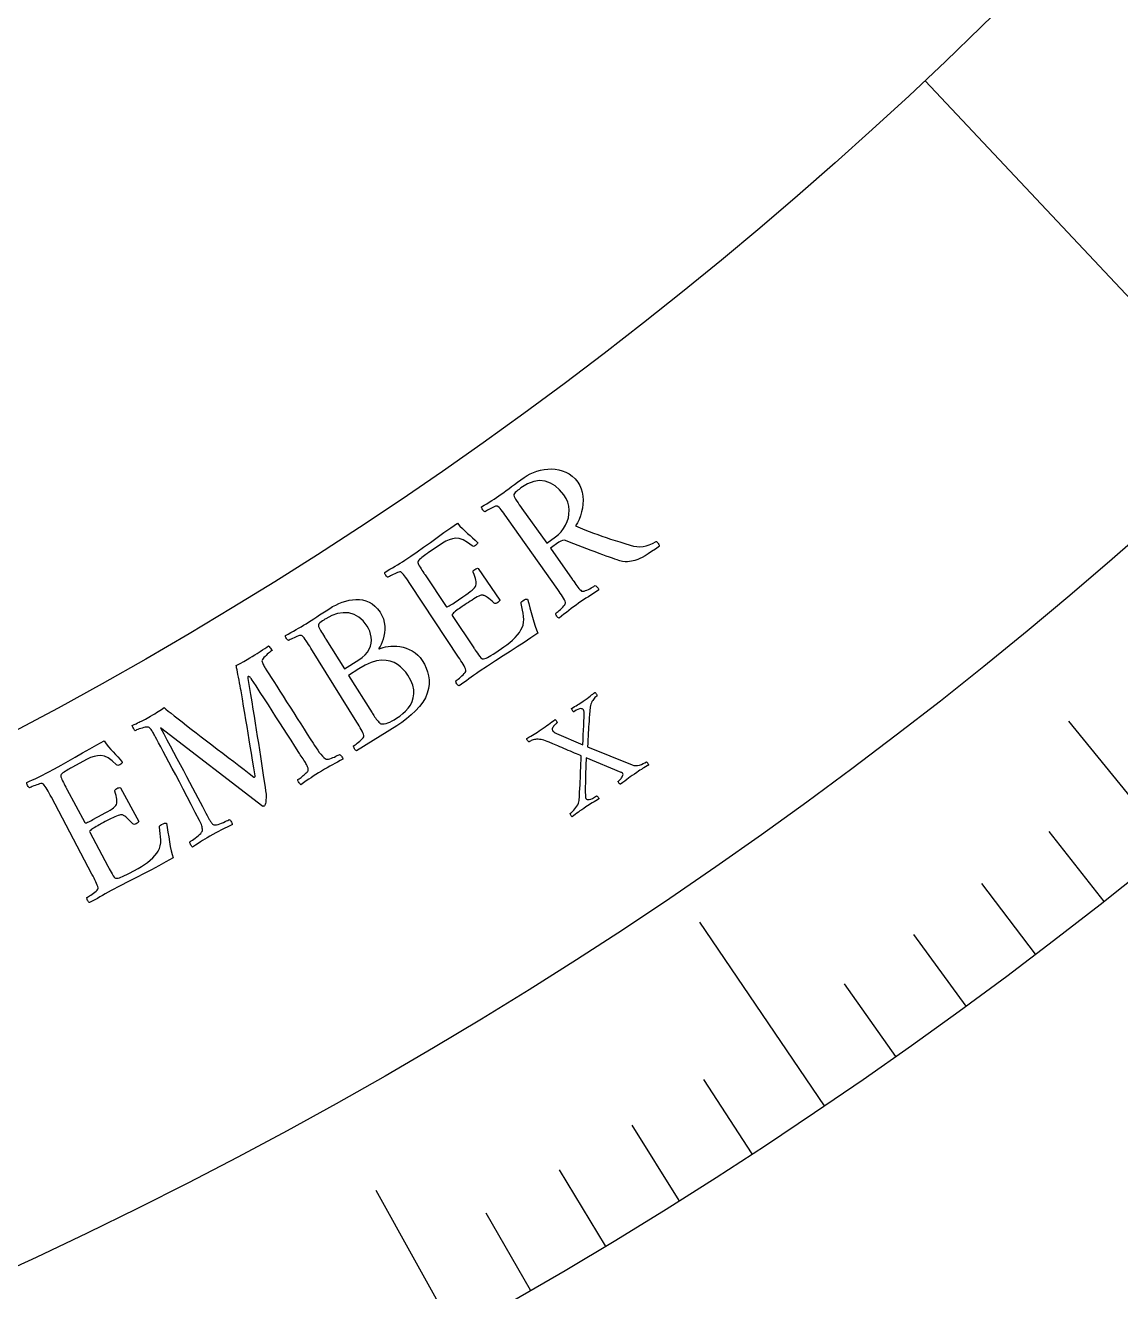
# Model space of a CAD drawing. Header units: millimetres. Extents: x -93 to 93, y -93 to 104.
# Drawn here: x 29.27 to 45.71, y -63.66 to -44.65 of the extents above; entities that cross this region are included whole.
import ezdxf

# ---------------------------------------------------------------- set-up
doc = ezdxf.new("R2010")
doc.units = ezdxf.units.MM
for name, color, linetype in [('CUT_OUTER', 1, 'Continuous'), ('ENGRAVE', 7, 'Continuous'), ('ENGRAVE_FINE', 8, 'Continuous'), ('TEXT', 5, 'Continuous')]:
    doc.layers.add(name, color=color, linetype=linetype)

msp = doc.modelspace()

# ---------------------------------------------------------------- linework, layer by layer
at = {"layer": 'CUT_OUTER'}
msp.add_arc((-0.0002, -0.0002), 92.4998, 179.658282, 0.243527, dxfattribs=at)
at = {"layer": 'ENGRAVE'}
for points in [[(50.3764, -53.5722), (42.7724, -45.4859)], [(46.4736, -56.9909), (44.9304, -55.0984)], [(41.2634, -60.8695), (39.3949, -58.1131)], [(35.7218, -64.2784), (34.5356, -62.1439)]]:
    msp.add_lwpolyline(points, dxfattribs=at)
for radius in [90.65, 90.65, 88.2219, 83.7125, 83.7125, 80.1513, 73.5375, 73.5375, 69.6525, 62.4375, 62.4375]:
    msp.add_circle((0, 0), radius, dxfattribs=at)
at = {"layer": 'ENGRAVE_FINE'}
for points in [[(45.4601, -57.8026), (44.6366, -56.7557)], [(44.4319, -58.5966), (43.6271, -57.5353)], [(43.3896, -59.3726), (42.6036, -58.2972)], [(42.3333, -60.1303), (41.5665, -59.0412)], [(40.1802, -61.5899), (39.4525, -60.4743)], [(39.0842, -62.2912), (38.3762, -61.1629)], [(37.9755, -62.9732), (37.2876, -61.8326)], [(36.8546, -63.6357), (36.187, -62.4831)]]:
    msp.add_lwpolyline(points, dxfattribs=at)
at = {"layer": 'TEXT'}
for points in [[(36.7579, -51.4388), (36.8006, -51.4109), (36.8464, -51.386), (36.8953, -51.3642), (36.9473, -51.3454), (37.0012, -51.3302), (37.0557, -51.3194), (37.1108, -51.3129), (37.1664, -51.3108), (37.2218, -51.3138), (37.2761, -51.3227), (37.3292, -51.3375), (37.3812, -51.3581), (37.4311, -51.3854), (37.4778, -51.4201), (37.5213, -51.4621), (37.5617, -51.5116), (37.5907, -51.5578), (37.6132, -51.6078), (37.6291, -51.6616), (37.6384, -51.7193), (37.6417, -51.7789), (37.6396, -51.8385), (37.6323, -51.898), (37.6195, -51.9575), (37.6021, -52.0151), (37.5805, -52.0688), (37.555, -52.1187), (37.5253, -52.1646), (37.5964, -52.1947), (37.6654, -52.223), (37.7321, -52.2495), (37.7966, -52.2741), (37.8603, -52.2975), (37.9246, -52.3202), (37.9895, -52.3422), (38.0549, -52.3636), (38.1224, -52.3851), (38.1936, -52.4075), (38.2685, -52.4308), (38.347, -52.455), (38.3986, -52.4682), (38.448, -52.4762), (38.4953, -52.4789), (38.5405, -52.4764), (38.5858, -52.4676), (38.6335, -52.4517), (38.6836, -52.4287), (38.736, -52.3985), (38.7446, -52.4016), (38.753, -52.4083), (38.7611, -52.4186), (38.769, -52.4325), (38.7758, -52.4467), (38.7808, -52.4579), (38.7841, -52.4659), (38.7856, -52.4709), (38.7255, -52.5144), (38.6698, -52.5529), (38.6185, -52.5864), (38.5716, -52.6148), (38.5295, -52.6385), (38.4927, -52.6575), (38.461, -52.672), (38.4347, -52.682), (38.4164, -52.6864), (38.3946, -52.6913), (38.3691, -52.6966), (38.3401, -52.7024), (38.3079, -52.7061), (38.2729, -52.7052), (38.2351, -52.6999), (38.1946, -52.69), (38.1763, -52.6841), (38.1513, -52.6759), (38.1197, -52.6651), (38.0815, -52.652), (38.0379, -52.6366), (37.9901, -52.6194), (37.9381, -52.6005), (37.8819, -52.5796), (37.8227, -52.5575), (37.7615, -52.5345), (37.6984, -52.5108), (37.6334, -52.4863), (37.5678, -52.4613), (37.5033, -52.4363), (37.4399, -52.4113), (37.3774, -52.3862), (37.3555, -52.3816), (37.3319, -52.384), (37.3065, -52.3935), (37.2794, -52.4098), (37.1498, -52.5018), (37.4792, -52.9673), (37.4819, -52.9711), (37.4846, -52.975), (37.4873, -52.9788), (37.49, -52.9826), (37.4927, -52.9865), (37.4955, -52.9903), (37.4982, -52.9941), (37.5009, -52.998), (37.5178, -53.0216), (37.534, -53.0441), (37.5496, -53.0653), (37.5646, -53.0853), (37.5791, -53.1035), (37.5931, -53.1194), (37.6066, -53.1329), (37.6198, -53.1441), (37.6287, -53.1472), (37.6412, -53.1472), (37.6574, -53.1441), (37.6773, -53.138), (37.699, -53.1297), (37.7207, -53.1201), (37.7426, -53.1093), (37.7645, -53.0972), (37.7846, -53.0853), (37.8012, -53.0753), (37.8143, -53.0671), (37.8238, -53.0607), (37.8315, -53.0643), (37.8399, -53.0704), (37.8488, -53.0789), (37.8582, -53.09), (37.8666, -53.1019), (37.8721, -53.1128), (37.8748, -53.1229), (37.8747, -53.1321), (37.8347, -53.1569), (37.7956, -53.1812), (37.7574, -53.2051), (37.7202, -53.2285), (37.6833, -53.2521), (37.6462, -53.2765), (37.609, -53.3017), (37.5716, -53.3277), (37.5354, -53.3536), (37.4992, -53.3801), (37.463, -53.4073), (37.4269, -53.4352), (37.3905, -53.4636), (37.354, -53.4923), (37.3172, -53.5215), (37.2802, -53.5509), (37.2715, -53.5479), (37.2629, -53.542), (37.2544, -53.5331), (37.2461, -53.5213), (37.2388, -53.5086), (37.2338, -53.4974), (37.2308, -53.4875), (37.2301, -53.4789), (37.2393, -53.4722), (37.2514, -53.4626), (37.2665, -53.4504), (37.2844, -53.4354), (37.3032, -53.4188), (37.321, -53.4017), (37.3377, -53.3841), (37.3534, -53.3661), (37.3663, -53.3492), (37.3746, -53.335), (37.3782, -53.3236), (37.3773, -53.3149), (37.3703, -53.2952), (37.3607, -53.274), (37.3483, -53.2514), (37.3332, -53.2273), (37.3163, -53.202), (37.2986, -53.1759), (37.2801, -53.149), (37.2607, -53.1212), (36.5079, -52.0534), (36.4883, -52.0256), (36.4692, -51.9988), (36.4504, -51.9728), (36.432, -51.9478), (36.4141, -51.9248), (36.3968, -51.905), (36.3801, -51.8884), (36.364, -51.8749), (36.3556, -51.8701), (36.3436, -51.8692), (36.328, -51.8722), (36.3089, -51.8791), (36.288, -51.8884), (36.2671, -51.8983), (36.2462, -51.909), (36.2254, -51.9203), (36.2062, -51.9312), (36.1903, -51.9404), (36.1778, -51.9481), (36.1686, -51.9541), (36.1609, -51.9504), (36.1527, -51.9442), (36.144, -51.9355), (36.1347, -51.9243), (36.1265, -51.9123), (36.1211, -51.9013), (36.1184, -51.8913), (36.1184, -51.8821), (36.1569, -51.8574), (36.1949, -51.8331), (36.2326, -51.8093), (36.2699, -51.786), (36.3067, -51.7627), (36.3431, -51.7389), (36.3789, -51.7148), (36.4142, -51.6903), (36.4511, -51.6641), (36.4892, -51.6365), (36.5284, -51.6075), (36.5688, -51.5772), (36.6113, -51.5454), (36.657, -51.5117), (36.7059, -51.4762), (36.7579, -51.4388)], [(37.3507, -51.6996), (37.2892, -51.6258), (37.2223, -51.5672), (37.1499, -51.5236), (37.072, -51.4949), (36.9889, -51.4855), (36.9007, -51.4994), (36.8074, -51.5365), (36.7088, -51.597), (36.6961, -51.6062), (36.6808, -51.6178), (36.6627, -51.6319), (36.6418, -51.6484), (36.6226, -51.6653), (36.6097, -51.6807), (36.603, -51.6946), (36.6024, -51.707), (36.6075, -51.7236), (36.6166, -51.7435), (36.6295, -51.7666), (36.6464, -51.793), (36.6653, -51.8209), (36.6845, -51.8489), (36.704, -51.877), (36.7238, -51.9051), (37.0955, -52.4251), (37.2275, -52.3314), (37.2731, -52.2947), (37.3136, -52.2532), (37.349, -52.2069), (37.3792, -52.1558), (37.4032, -52.1014), (37.42, -52.0455), (37.4296, -51.9879), (37.432, -51.9287), (37.4261, -51.8694), (37.4105, -51.8114), (37.3854, -51.7548), (37.3507, -51.6996)], [(34.9677, -52.6796), (35.0576, -52.6191), (35.1513, -52.5545), (35.2486, -52.4858), (35.3495, -52.4129), (35.4519, -52.3387), (35.5535, -52.2662), (35.6544, -52.1953), (35.7545, -52.126), (35.7934, -52.1682), (35.832, -52.2077), (35.8702, -52.2447), (35.908, -52.2791), (35.9457, -52.3126), (35.9835, -52.3469), (36.0215, -52.3821), (36.0596, -52.4182), (36.056, -52.429), (36.0491, -52.4396), (36.0389, -52.4503), (36.0253, -52.4608), (36.0099, -52.4697), (35.9968, -52.4737), (35.9859, -52.4728), (35.9773, -52.4671), (35.9074, -52.4132), (35.843, -52.3759), (35.7839, -52.3553), (35.7303, -52.3514), (35.6796, -52.3594), (35.6292, -52.3747), (35.5792, -52.3974), (35.5295, -52.4273), (35.3158, -52.5715), (35.3067, -52.5778), (35.2944, -52.5864), (35.2791, -52.5972), (35.2606, -52.6104), (35.2412, -52.6248), (35.2226, -52.6392), (35.2051, -52.6536), (35.1885, -52.6681), (35.1746, -52.6819), (35.1652, -52.694), (35.1603, -52.7046), (35.1598, -52.7136), (35.1657, -52.7299), (35.1737, -52.7477), (35.1838, -52.7668), (35.1961, -52.7874), (35.2095, -52.8088), (35.2233, -52.8304), (35.2375, -52.8522), (35.2521, -52.8742), (35.2579, -52.8829), (35.263, -52.8905), (35.2674, -52.8972), (35.2712, -52.9029), (35.5876, -53.3774), (35.5928, -53.3807), (35.6016, -53.3802), (35.614, -53.376), (35.6299, -53.368), (35.6479, -53.3576), (35.6667, -53.3462), (35.6863, -53.3338), (35.7066, -53.3204), (35.8382, -53.232), (35.8806, -53.203), (35.9176, -53.1766), (35.9491, -53.153), (35.9752, -53.132), (35.9963, -53.1128), (36.0129, -53.0942), (36.025, -53.0762), (36.0327, -53.059), (36.0367, -53.0413), (36.0378, -53.0223), (36.0362, -53.0019), (36.0317, -52.9801), (36.0248, -52.9559), (36.0161, -52.9282), (36.0054, -52.8971), (35.9929, -52.8625), (35.9907, -52.8524), (35.9939, -52.8419), (36.0024, -52.8311), (36.0164, -52.8199), (36.0312, -52.811), (36.0448, -52.8053), (36.0573, -52.8027), (36.0687, -52.8032), (36.3939, -53.2792), (36.3905, -53.2881), (36.3837, -53.2975), (36.3734, -53.3074), (36.3596, -53.3178), (36.3448, -53.3262), (36.3314, -53.3304), (36.3193, -53.3303), (36.3085, -53.326), (36.2769, -53.2982), (36.2495, -53.2748), (36.2264, -53.2558), (36.2074, -53.2413), (36.1917, -53.2303), (36.178, -53.2216), (36.1664, -53.2153), (36.1569, -53.2113), (36.1483, -53.209), (36.1396, -53.2074), (36.1308, -53.2067), (36.1218, -53.2068), (36.11, -53.2078), (36.0945, -53.2125), (36.0755, -53.2208), (36.0528, -53.2327), (36.0278, -53.247), (36.0019, -53.2624), (35.9751, -53.2789), (35.9473, -53.2964), (35.9196, -53.3143), (35.8927, -53.3318), (35.8668, -53.3489), (35.8418, -53.3656), (35.8245, -53.3773), (35.8061, -53.39), (35.7867, -53.4036), (35.7663, -53.4181), (35.7462, -53.4327), (35.7278, -53.4466), (35.7111, -53.46), (35.696, -53.4726), (35.6841, -53.4842), (35.6768, -53.4944), (35.6742, -53.5031), (35.6762, -53.5103), (35.9995, -53.9952), (36.0014, -53.9981), (36.0038, -54.0017), (36.0066, -54.0059), (36.0099, -54.0108), (36.023, -54.0303), (36.038, -54.0523), (36.055, -54.0768), (36.0738, -54.1038), (36.0921, -54.1285), (36.1074, -54.1463), (36.1197, -54.1572), (36.129, -54.1611), (36.1484, -54.1601), (36.168, -54.1563), (36.1879, -54.1497), (36.2081, -54.1403), (36.231, -54.1275), (36.2589, -54.1105), (36.2919, -54.0894), (36.33, -54.0642), (36.453, -53.9813), (36.4979, -53.9494), (36.5408, -53.9153), (36.5819, -53.8792), (36.621, -53.841), (36.6562, -53.8024), (36.6855, -53.7649), (36.7089, -53.7285), (36.7264, -53.6933), (36.7409, -53.6538), (36.7494, -53.6125), (36.7518, -53.5694), (36.7482, -53.5245), (36.7409, -53.4781), (36.7322, -53.4305), (36.7222, -53.3817), (36.7108, -53.3316), (36.7104, -53.3219), (36.7145, -53.312), (36.7231, -53.3017), (36.7363, -53.2912), (36.7583, -53.2775), (36.7777, -53.2684), (36.7946, -53.2638), (36.809, -53.2639), (36.8267, -53.329), (36.8446, -53.3964), (36.8628, -53.4659), (36.8813, -53.5376), (36.9003, -53.607), (36.9201, -53.6697), (36.9407, -53.7256), (36.9621, -53.7748), (36.8591, -53.845), (36.7558, -53.9141), (36.6523, -53.9822), (36.5485, -54.0492), (36.4415, -54.1181), (36.3282, -54.1919), (36.2086, -54.2704), (36.0827, -54.3537), (36.0393, -54.3829), (35.9984, -54.411), (35.9601, -54.4381), (35.9245, -54.4641), (35.8897, -54.4895), (35.8538, -54.5148), (35.817, -54.5401), (35.7792, -54.5653), (35.7705, -54.562), (35.7621, -54.5558), (35.7539, -54.5467), (35.7459, -54.5347), (35.739, -54.5218), (35.7342, -54.5104), (35.7316, -54.5005), (35.7311, -54.4919), (35.7405, -54.4854), (35.7528, -54.4762), (35.7682, -54.4644), (35.7865, -54.4499), (35.8058, -54.4338), (35.8241, -54.4172), (35.8413, -54.4001), (35.8575, -54.3825), (35.8708, -54.366), (35.8795, -54.3521), (35.8835, -54.3408), (35.8828, -54.332), (35.8764, -54.3121), (35.8673, -54.2907), (35.8555, -54.2677), (35.8411, -54.2432), (35.8249, -54.2175), (35.808, -54.1909), (35.7902, -54.1635), (35.7716, -54.1351), (35.0513, -53.0451), (35.0325, -53.0168), (35.0141, -52.9895), (34.996, -52.963), (34.9784, -52.9375), (34.9611, -52.914), (34.9444, -52.8938), (34.9282, -52.8767), (34.9124, -52.8628), (34.9041, -52.8577), (34.8922, -52.8565), (34.8765, -52.859), (34.8572, -52.8654), (34.836, -52.8742), (34.8146, -52.8837), (34.793, -52.894), (34.7713, -52.9051), (34.7512, -52.9158), (34.7347, -52.9249), (34.7217, -52.9324), (34.7123, -52.9382), (34.7048, -52.9343), (34.6967, -52.9278), (34.6882, -52.9189), (34.6793, -52.9074), (34.6714, -52.8953), (34.6663, -52.8841), (34.6639, -52.874), (34.6642, -52.8649), (34.7033, -52.8412), (34.7423, -52.8178), (34.781, -52.7948), (34.8195, -52.7721), (34.8575, -52.7494), (34.8949, -52.7265), (34.9316, -52.7032), (34.9677, -52.6796)], [(33.8385, -53.4046), (33.8823, -53.3785), (33.9283, -53.3545), (33.9765, -53.3325), (34.0269, -53.3126), (34.0784, -53.2957), (34.1299, -53.283), (34.1813, -53.2745), (34.2327, -53.2701), (34.2836, -53.2708), (34.3334, -53.2775), (34.382, -53.2903), (34.4296, -53.3091), (34.4753, -53.3351), (34.5181, -53.3694), (34.5581, -53.4121), (34.5953, -53.4632), (34.6232, -53.5125), (34.6439, -53.5632), (34.6574, -53.6153), (34.6638, -53.6688), (34.6644, -53.7218), (34.6606, -53.7725), (34.6525, -53.8208), (34.6401, -53.8667), (34.6253, -53.9088), (34.6101, -53.9456), (34.5944, -53.977), (34.5783, -54.0032), (34.577, -54.0077), (34.5777, -54.011), (34.5804, -54.013), (34.585, -54.0137), (34.6115, -54.001), (34.642, -53.9903), (34.6766, -53.9815), (34.7152, -53.9748), (34.7569, -53.9708), (34.8004, -53.9699), (34.8457, -53.9722), (34.893, -53.9777), (34.9406, -53.9871), (34.9874, -54.001), (35.0332, -54.0195), (35.078, -54.0426), (35.1207, -54.0707), (35.16, -54.1042), (35.1958, -54.1433), (35.2283, -54.1878), (35.2611, -54.2435), (35.2879, -54.3004), (35.3086, -54.3584), (35.3233, -54.4175), (35.3307, -54.4786), (35.3296, -54.5422), (35.3201, -54.6086), (35.3022, -54.6775), (35.2749, -54.7451), (35.2365, -54.8116), (35.187, -54.877), (35.1264, -54.9413), (35.0593, -55.0031), (34.9901, -55.0611), (34.919, -55.1154), (34.846, -55.1659), (34.2425, -55.5425), (34.2339, -55.539), (34.2257, -55.5326), (34.2177, -55.5233), (34.21, -55.511), (34.2035, -55.498), (34.1991, -55.4864), (34.1967, -55.4764), (34.1964, -55.4678), (34.206, -55.4616), (34.2186, -55.4528), (34.2343, -55.4413), (34.2531, -55.4274), (34.2728, -55.4118), (34.2915, -55.3957), (34.3092, -55.3791), (34.3259, -55.362), (34.3396, -55.3459), (34.3487, -55.3322), (34.353, -55.321), (34.3526, -55.3123), (34.3467, -55.2922), (34.3382, -55.2705), (34.3271, -55.2472), (34.3134, -55.2223), (34.2979, -55.1961), (34.2817, -55.1691), (34.2647, -55.1412), (34.2469, -55.1124), (33.5573, -54.0027), (33.5393, -53.9739), (33.5217, -53.946), (33.5043, -53.919), (33.4874, -53.893), (33.4708, -53.8691), (33.4547, -53.8484), (33.4389, -53.8308), (33.4236, -53.8165), (33.4154, -53.8112), (33.4035, -53.8096), (33.3878, -53.8118), (33.3683, -53.8176), (33.3468, -53.8257), (33.3252, -53.8347), (33.3033, -53.8444), (33.2813, -53.8549), (33.261, -53.865), (33.2442, -53.8736), (33.231, -53.8807), (33.2214, -53.8863), (33.214, -53.8822), (33.2062, -53.8755), (33.1979, -53.8663), (33.1893, -53.8546), (33.1817, -53.8422), (33.1769, -53.8309), (33.1748, -53.8208), (33.1754, -53.8117), (33.2152, -53.789), (33.2548, -53.7668), (33.2941, -53.7448), (33.3332, -53.7232), (33.3719, -53.7017), (33.4099, -53.6797), (33.4472, -53.6575), (33.4839, -53.635), (33.5222, -53.6109), (33.5615, -53.5856), (33.6018, -53.5591), (33.6433, -53.5315), (33.6869, -53.5024), (33.734, -53.4715), (33.7846, -53.4389), (33.8385, -53.4046)], [(34.0608, -54.3126), (34.2737, -54.1785), (34.3269, -54.1408), (34.3708, -54.1011), (34.4056, -54.0592), (34.4313, -54.0153), (34.4489, -53.9703), (34.4597, -53.9251), (34.4638, -53.8799), (34.4611, -53.8345), (34.4528, -53.7902), (34.4401, -53.748), (34.423, -53.7079), (34.4016, -53.6699), (34.343, -53.5933), (34.2772, -53.5351), (34.2043, -53.4952), (34.1242, -53.4735), (34.04, -53.4695), (33.9547, -53.4825), (33.8683, -53.5126), (33.7806, -53.5598), (33.7675, -53.5683), (33.7515, -53.579), (33.7327, -53.5921), (33.7109, -53.6074), (33.6908, -53.6232), (33.6771, -53.6379), (33.6696, -53.6514), (33.6684, -53.6637), (33.6725, -53.678), (33.6792, -53.6948), (33.6887, -53.714), (33.7009, -53.7358), (33.7147, -53.759), (33.729, -53.7828), (33.744, -53.8072), (33.7595, -53.8321), (33.7627, -53.8373), (33.7657, -53.8421), (33.7685, -53.8466), (33.7711, -53.8507), (33.7736, -53.8547), (33.7761, -53.8587), (33.7786, -53.8627), (33.7811, -53.8666)], [(31.1511, -55.0226), (31.1833, -55.0041), (31.2132, -54.9861), (31.2408, -54.9688), (31.266, -54.952), (31.2897, -54.9359), (31.3125, -54.9206), (31.3344, -54.906), (31.3553, -54.8921), (31.3818, -54.916), (31.416, -54.945), (31.4577, -54.9791), (31.507, -55.0183), (31.5626, -55.062), (31.623, -55.1093), (31.6883, -55.1605), (31.7585, -55.2153), (31.8325, -55.2727), (31.9089, -55.3316), (31.9879, -55.392), (32.0694, -55.4538), (32.152, -55.5163), (32.2342, -55.5787), (32.3161, -55.6411), (32.3977, -55.7034), (32.4776, -55.7646), (32.5546, -55.8237), (32.6286, -55.8806), (32.6997, -55.9354), (32.7027, -55.9367), (32.7061, -55.937), (32.7098, -55.9363), (32.7137, -55.9344), (32.717, -55.9316), (32.7189, -55.9278), (32.7193, -55.923), (32.7182, -55.9173), (32.6993, -55.7973), (32.6811, -55.6835), (32.6636, -55.5758), (32.6468, -55.4742), (32.6305, -55.3756), (32.6143, -55.277), (32.5981, -55.1783), (32.5819, -55.0796), (32.5653, -54.9783), (32.5475, -54.8719), (32.5287, -54.7605), (32.5086, -54.644), (32.5019, -54.6052), (32.4946, -54.5648), (32.4869, -54.5229), (32.4787, -54.4795), (32.4704, -54.4368), (32.4626, -54.397), (32.4551, -54.3602), (32.4481, -54.3263), (32.4421, -54.298), (32.4378, -54.2777), (32.4352, -54.2656), (32.4343, -54.2615), (32.4954, -54.2298), (32.5503, -54.2003), (32.599, -54.1731), (32.6414, -54.1482), (32.6765, -54.1268), (32.7135, -54.1038), (32.7524, -54.0791), (32.7932, -54.0528), (32.8325, -54.027), (32.8671, -54.0041), (32.897, -53.9841), (32.9221, -53.967), (32.9261, -53.9707), (32.9324, -53.9781), (32.941, -53.9892), (32.9518, -54.0039), (32.9622, -54.0184), (32.9697, -54.0288), (32.9741, -54.035), (32.9756, -54.0371), (32.9653, -54.0439), (32.9525, -54.053), (32.9374, -54.0645), (32.9199, -54.0784), (32.9017, -54.0936), (32.8844, -54.1092), (32.8679, -54.1251), (32.8524, -54.1414), (32.8391, -54.157), (32.8297, -54.1707), (32.8241, -54.1826), (32.8224, -54.1926), (32.8248, -54.2048), (32.8288, -54.218), (32.8342, -54.2321), (32.8411, -54.2472), (32.8486, -54.2623), (32.8561, -54.2765), (32.8635, -54.2899), (32.8709, -54.3024), (32.8951, -54.3395), (32.9246, -54.3852), (32.9594, -54.4397), (32.9995, -54.5029), (33.0435, -54.5725), (33.0903, -54.6462), (33.1397, -54.7239), (33.1919, -54.8058), (33.2453, -54.8894), (33.2983, -54.9725), (33.3511, -55.0551), (33.4036, -55.1372), (33.4544, -55.2168), (33.5023, -55.2918), (33.5471, -55.3621), (33.5889, -55.4279), (33.6128, -55.464), (33.6365, -55.4989), (33.6599, -55.5326), (33.683, -55.565), (33.7061, -55.595), (33.7291, -55.6213), (33.7523, -55.6439), (33.7755, -55.6628), (33.7869, -55.6679), (33.8017, -55.6694), (33.8197, -55.6673), (33.8411, -55.6615), (33.8641, -55.6535), (33.8868, -55.6447), (33.9093, -55.6351), (33.9315, -55.6248), (33.9516, -55.615), (33.9674, -55.607), (33.9791, -55.6009), (33.9865, -55.5967), (33.9971, -55.6036), (34.0067, -55.6123), (34.0153, -55.6228), (34.0229, -55.635), (34.0292, -55.6469), (34.0337, -55.6564), (34.0365, -55.6635), (34.0377, -55.6682), (33.9972, -55.6894), (33.9574, -55.7104), (33.9181, -55.7312), (33.8794, -55.7518), (33.8405, -55.7731), (33.8003, -55.7958), (33.7588, -55.8198), (33.7161, -55.8453), (33.6718, -55.8724), (33.6308, -55.8981), (33.5931, -55.9225), (33.5588, -55.9455), (33.5246, -55.9688), (33.4875, -55.9941), (33.4474, -56.0214), (33.4043, -56.0506), (33.4005, -56.0474), (33.3952, -56.0415), (33.3882, -56.0328), (33.3796, -56.0215), (33.3713, -56.0092), (33.3652, -55.9973), (33.3612, -55.986), (33.3594, -55.9752), (33.3686, -55.9694), (33.3798, -55.9617), (33.3931, -55.952), (33.4085, -55.9405), (33.4248, -55.9278), (33.4409, -55.9147), (33.4568, -55.9013), (33.4725, -55.8876), (33.4869, -55.8743), (33.4987, -55.8623), (33.5081, -55.8515), (33.5151, -55.842), (33.5178, -55.8323), (33.5173, -55.8196), (33.5136, -55.8038), (33.5066, -55.7849), (33.4981, -55.7654), (33.4897, -55.7476), (33.4814, -55.7315), (33.4733, -55.7172), (33.4636, -55.7015), (33.4522, -55.6837), (33.4392, -55.664), (33.4246, -55.6423), (33.41, -55.6206), (33.397, -55.6009), (33.3856, -55.5831), (33.3759, -55.5674), (33.3165, -55.4746), (33.2582, -55.3836), (33.2011, -55.2945), (33.145, -55.2072), (33.0892, -55.1203), (33.0328, -55.0324), (32.9759, -54.9435), (32.9183, -54.8536), (32.8592, -54.7616), (32.7977, -54.6661), (32.7337, -54.5674), (32.6673, -54.4653), (32.664, -54.4606), (32.6591, -54.4547), (32.6525, -54.4474), (32.6443, -54.4389), (32.6355, -54.4314), (32.6274, -54.4271), (32.6199, -54.4262), (32.6129, -54.4285), (32.6108, -54.4313), (32.6098, -54.4367), (32.6099, -54.4447), (32.611, -54.4552), (32.6314, -54.5774), (32.6508, -54.6951), (32.6694, -54.8083), (32.6872, -54.9169), (32.7043, -55.0224), (32.7209, -55.1261), (32.7369, -55.228), (32.7525, -55.3281), (32.7679, -55.4278), (32.7834, -55.5283), (32.799, -55.6295), (32.8147, -55.7316), (32.8308, -55.8361), (32.8475, -55.9445), (32.8647, -56.0569), (32.8826, -56.1732), (32.8829, -56.182), (32.8832, -56.1946), (32.8833, -56.2108), (32.8834, -56.2308), (32.8831, -56.2524), (32.8823, -56.2736), (32.8811, -56.2944), (32.8794, -56.3148), (32.8768, -56.3332), (32.8728, -56.3481), (32.8674, -56.3595), (32.8607, -56.3674), (32.8579, -56.3701), (32.8536, -56.3724), (32.8476, -56.3743), (32.84, -56.3758), (32.8379, -56.3754), (32.8361, -56.3754), (32.8344, -56.3757), (32.8329, -56.3763), (31.2997, -55.1977), (31.3481, -55.2865), (31.3968, -55.3768), (31.446, -55.4686), (31.4956, -55.5621), (31.5452, -55.6555), (31.5941, -55.7475), (31.6424, -55.8381), (31.6901, -55.9272), (31.7363, -56.0135), (31.78, -56.0955), (31.8214, -56.1732), (31.8603, -56.2467), (31.8962, -56.3146), (31.9284, -56.3756), (31.9569, -56.4297), (31.9816, -56.4768), (32.002, -56.5156), (32.0172, -56.5444), (32.0273, -56.5634), (32.0322, -56.5724), (32.0379, -56.5821), (32.0442, -56.5922), (32.0512, -56.6025), (32.0588, -56.6131), (32.0667, -56.6234), (32.0744, -56.6327), (32.082, -56.6409), (32.0895, -56.648), (32.1012, -56.6533), (32.1173, -56.6547), (32.1378, -56.6523), (32.1627, -56.6461), (32.1897, -56.6374), (32.2163, -56.6278), (32.2427, -56.6172), (32.2687, -56.6056), (32.292, -56.5947), (32.3102, -56.586), (32.3233, -56.5795), (32.3313, -56.5753), (32.3397, -56.5793), (32.3478, -56.5866), (32.3555, -56.5973), (32.3629, -56.6114), (32.3692, -56.6256), (32.3737, -56.6367), (32.3765, -56.6448), (32.3776, -56.6499), (32.3376, -56.6692), (32.3005, -56.6871), (32.2663, -56.7036), (32.2348, -56.7186), (32.2031, -56.7343), (32.1678, -56.7526), (32.129, -56.7736), (32.0867, -56.7971), (32.042, -56.8227), (32.0013, -56.8467), (31.9646, -56.869), (31.932, -56.8896), (31.8996, -56.9106), (31.8635, -56.9339), (31.8237, -56.9594), (31.7801, -56.9872), (31.7765, -56.9839), (31.7713, -56.9778), (31.7645, -56.969), (31.7563, -56.9574), (31.7484, -56.9448), (31.7426, -56.9328), (31.7389, -56.9214), (31.7374, -56.9106), (31.7475, -56.9045), (31.7611, -56.8956), (31.7783, -56.8837), (31.7991, -56.8689), (31.8214, -56.8524), (31.8432, -56.8353), (31.8643, -56.8176), (31.885, -56.7993), (31.9029, -56.7816), (31.9159, -56.7657), (31.9241, -56.7517), (31.9274, -56.7395), (31.9283, -56.7207), (31.9272, -56.7023), (31.9242, -56.6844), (31.9191, -56.6669), (31.9124, -56.649), (31.9044, -56.6297), (31.8953, -56.6091), (31.885, -56.5872), (31.822, -56.466), (31.7602, -56.3473), (31.6995, -56.2312), (31.64, -56.1175), (31.5825, -56.0079), (31.5278, -55.9042), (31.476, -55.8063), (31.4269, -55.7143), (31.3815, -55.6293), (31.3406, -55.5526), (31.3041, -55.4841), (31.272, -55.424), (31.2453, -55.3738), (31.2246, -55.3352), (31.21, -55.3082), (31.2016, -55.2928), (31.1931, -55.278), (31.1847, -55.2637), (31.1763, -55.2498), (31.1679, -55.2363), (31.1593, -55.2236), (31.1503, -55.2121), (31.1408, -55.2017), (31.1308, -55.1925), (31.1216, -55.1872), (31.1085, -55.1848), (31.0915, -55.1853), (31.0706, -55.1887), (31.0477, -55.1939), (31.025, -55.1999), (31.0022, -55.2069), (30.9796, -55.2146), (30.9587, -55.2224), (30.9416, -55.2292), (30.9281, -55.2351), (30.9182, -55.2401), (30.9157, -55.2384), (30.911, -55.2319), (30.9041, -55.2207), (30.8949, -55.2046), (30.8859, -55.1882), (30.8797, -55.1759), (30.8761, -55.1677), (30.8754, -55.1635), (30.9053, -55.1485), (30.9323, -55.1352), (30.9563, -55.1235), (30.9773, -55.1135), (30.9967, -55.1043), (31.016, -55.0949), (31.0352, -55.0853), (31.0543, -55.0755), (31.0747, -55.0648), (31.0976, -55.0525), (31.1231, -55.0384), (31.1511, -55.0226)], [(34.1224, -54.4108), (34.4753, -54.9735), (34.482, -54.984), (34.4904, -54.9968), (34.5005, -55.0121), (34.5124, -55.0297), (34.5252, -55.0481), (34.5382, -55.0657), (34.5514, -55.0825), (34.5648, -55.0985), (34.5776, -55.1125), (34.5887, -55.1233), (34.5984, -55.1309), (34.6065, -55.1353), (34.6317, -55.1396), (34.6578, -55.1391), (34.6849, -55.1338), (34.713, -55.1238), (34.7425, -55.1101), (34.7738, -55.0938), (34.807, -55.0749), (34.8421, -55.0534), (34.8901, -55.0205), (34.9352, -54.9842), (34.9774, -54.9446), (35.0168, -54.9016), (35.0506, -54.8548), (35.0763, -54.8036), (35.0938, -54.7481), (35.103, -54.6884), (35.1012, -54.6244), (35.0857, -54.5566), (35.0563, -54.4848), (35.0131, -54.4091), (34.9797, -54.3622), (34.9423, -54.3192), (34.9007, -54.2799), (34.8551, -54.2443), (34.8046, -54.2153), (34.7481, -54.1953), (34.6857, -54.1845), (34.6174, -54.1827), (34.5428, -54.1929), (34.4613, -54.2181), (34.373, -54.2581), (34.2778, -54.313)], [(37.013, -55.2235), (37.0431, -55.2031), (37.0716, -55.1832), (37.0986, -55.1639), (37.1241, -55.1451), (37.1488, -55.1267), (37.1733, -55.1085), (37.1977, -55.0905), (37.2219, -55.0728), (37.2263, -55.0761), (37.2315, -55.0815), (37.2374, -55.0888), (37.244, -55.0982), (37.2497, -55.1076), (37.2528, -55.1149), (37.2533, -55.1203), (37.2512, -55.1236), (37.2447, -55.1284), (37.237, -55.1348), (37.2282, -55.1427), (37.2183, -55.1521), (37.2083, -55.1627), (37.1993, -55.1738), (37.1913, -55.1854), (37.1844, -55.1977), (37.1796, -55.2101), (37.1784, -55.2221), (37.1808, -55.2339), (37.1866, -55.2453), (37.1948, -55.2547), (37.2066, -55.2639), (37.222, -55.2729), (37.241, -55.2817), (37.6383, -55.4517), (37.6416, -55.3762), (37.6449, -55.3027), (37.6483, -55.2313), (37.6518, -55.1621), (37.6546, -55.098), (37.6562, -55.0421), (37.6563, -54.9944), (37.6552, -54.9548), (37.6545, -54.9489), (37.6533, -54.9434), (37.6516, -54.9383), (37.6493, -54.9335), (37.6471, -54.9294), (37.6453, -54.9262), (37.6439, -54.9239), (37.6431, -54.9226), (37.6375, -54.9172), (37.6291, -54.9132), (37.6179, -54.9104), (37.6038, -54.909), (37.5859, -54.9113), (37.5631, -54.9198), (37.5355, -54.9344), (37.503, -54.9551), (37.4994, -54.9547), (37.4947, -54.9516), (37.489, -54.9459), (37.4823, -54.9376), (37.4759, -54.9285), (37.4709, -54.9204), (37.4675, -54.9134), (37.4655, -54.9074), (37.4906, -54.8927), (37.5142, -54.8789), (37.5364, -54.8658), (37.5571, -54.8536), (37.5775, -54.8413), (37.5986, -54.8281), (37.6204, -54.8138), (37.643, -54.7986), (37.6738, -54.777), (37.7018, -54.7568), (37.7269, -54.738), (37.7492, -54.7204), (37.7691, -54.7042), (37.7873, -54.6896), (37.8038, -54.6765), (37.8184, -54.6649), (37.8228, -54.6679), (37.8277, -54.6724), (37.8332, -54.6785), (37.8393, -54.686), (37.8447, -54.6942), (37.8482, -54.7021), (37.8498, -54.7097), (37.8495, -54.7171), (37.8451, -54.7205), (37.8386, -54.7262), (37.8301, -54.7341), (37.8194, -54.7442), (37.8079, -54.7563), (37.7966, -54.7701), (37.7856, -54.7857), (37.7748, -54.8029), (37.7651, -54.8217), (37.7575, -54.8418), (37.7518, -54.8632), (37.7481, -54.886), (37.7434, -54.9443), (37.7388, -54.9988), (37.7345, -55.0492), (37.7304, -55.0957), (37.7266, -55.1402), (37.7233, -55.1847), (37.7204, -55.2292), (37.7179, -55.2737), (37.7157, -55.3203), (37.7134, -55.371), (37.711, -55.4259), (37.7085, -55.4848), (38.3789, -55.7551), (38.4042, -55.7624), (38.4309, -55.765), (38.4591, -55.7626), (38.4887, -55.7555), (38.5179, -55.7454), (38.5447, -55.734), (38.569, -55.7215), (38.5909, -55.7077), (38.596, -55.7104), (38.6014, -55.715), (38.6071, -55.7217), (38.6131, -55.7305), (38.6185, -55.7393), (38.6224, -55.7462), (38.6249, -55.7513), (38.626, -55.7546), (38.6006, -55.7697), (38.5771, -55.7836), (38.5553, -55.7965), (38.5354, -55.8083), (38.5155, -55.8204), (38.4939, -55.8341), (38.4705, -55.8495), (38.4454, -55.8665), (38.4112, -55.8903), (38.3794, -55.9128), (38.3502, -55.9341), (38.3234, -55.9541), (38.2967, -55.9744), (38.2679, -55.9962), (38.2368, -56.0198), (38.2035, -56.0449), (38.1975, -56.0427), (38.1912, -56.0381), (38.1846, -56.0312), (38.1777, -56.022), (38.172, -56.0127), (38.1689, -56.0053), (38.1684, -56), (38.1705, -55.9966), (38.1763, -55.9922), (38.1833, -55.986), (38.1915, -55.978), (38.2008, -55.9684), (38.2103, -55.9575), (38.219, -55.9461), (38.2268, -55.9342), (38.2338, -55.9218), (38.2389, -55.9097), (38.241, -55.8988), (38.2401, -55.8892), (38.2363, -55.8808), (38.2349, -55.8791), (38.2329, -55.8772), (38.2303, -55.8752), (38.2272, -55.8731), (38.2239, -55.8712), (38.2207, -55.8697), (38.2177, -55.8685), (38.2147, -55.8678), (37.687, -55.6458), (37.6852, -55.6847), (37.6834, -55.7255), (37.6819, -55.7682), (37.6805, -55.8129), (37.6793, -55.8582), (37.6781, -55.903), (37.677, -55.9473), (37.6759, -55.991), (37.6751, -56.0331), (37.6746, -56.0724), (37.6745, -56.109), (37.6746, -56.1429), (37.675, -56.1728), (37.6754, -56.1977), (37.6759, -56.2175), (37.6765, -56.2322), (37.6768, -56.2348), (37.6772, -56.238), (37.6777, -56.2417), (37.6782, -56.2461), (37.6791, -56.2507), (37.6806, -56.2552), (37.6826, -56.2597), (37.6852, -56.264), (37.6922, -56.2704), (37.7026, -56.274), (37.7166, -56.2748), (37.734, -56.2728), (37.7553, -56.2668), (37.7807, -56.2557), (37.8102, -56.2394), (37.8438, -56.2179), (37.849, -56.2206), (37.8546, -56.2251), (37.8608, -56.2315), (37.8674, -56.2398), (37.8733, -56.2482), (37.8774, -56.2551), (37.8796, -56.2604), (37.8799, -56.2641), (37.8552, -56.2783), (37.8303, -56.2928), (37.8052, -56.3075), (37.78, -56.3225), (37.7549, -56.3376), (37.7302, -56.353), (37.706, -56.3685), (37.6822, -56.3841), (37.6503, -56.4057), (37.6211, -56.4259), (37.5944, -56.4448), (37.5704, -56.4625), (37.5474, -56.4797), (37.5241, -56.4973), (37.5005, -56.5153), (37.4764, -56.5337), (37.4718, -56.5296), (37.4671, -56.5239), (37.4624, -56.5164), (37.4576, -56.5073), (37.4535, -56.4982), (37.4504, -56.4911), (37.4484, -56.4859), (37.4476, -56.4826), (37.4526, -56.4787), (37.4608, -56.4717), (37.472, -56.4615), (37.4864, -56.4481), (37.5022, -56.4323), (37.5178, -56.4147), (37.5331, -56.3954), (37.5482, -56.3744), (37.5616, -56.3524), (37.5715, -56.3303), (37.5781, -56.3081), (37.5812, -56.2858), (37.5854, -56.224), (37.5892, -56.1649), (37.5926, -56.1086), (37.5956, -56.0551), (37.5982, -56.0029), (37.6007, -55.9507), (37.6029, -55.8985), (37.6049, -55.8462), (37.6069, -55.7928), (37.6091, -55.7373), (37.6115, -55.6795), (37.614, -55.6196), (37.5927, -55.61), (37.5687, -55.5995), (37.5421, -55.588), (37.5129, -55.5757), (37.4821, -55.5627), (37.4507, -55.5494), (37.4187, -55.5356), (37.3862, -55.5214), (37.3538, -55.5072), (37.3226, -55.4937), (37.2923, -55.4807), (37.263, -55.4682), (37.2356, -55.4566), (37.2108, -55.4461), (37.1886, -55.4366), (37.1689, -55.4283), (37.1529, -55.4214), (37.1415, -55.4165), (37.1346, -55.4136), (37.1323, -55.4126), (37.1044, -55.4003), (37.0785, -55.3902), (37.0544, -55.3822), (37.0323, -55.3764), (37.0108, -55.3725), (36.9886, -55.3699), (36.9656, -55.3688), (36.9418, -55.3691), (36.926, -55.3703), (36.9101, -55.373), (36.8941, -55.3772), (36.8779, -55.3828), (36.8628, -55.389), (36.8498, -55.3949), (36.8389, -55.4005), (36.8301, -55.4058), (36.8262, -55.4065), (36.8215, -55.404), (36.8159, -55.3984), (36.8094, -55.3895), (36.8035, -55.3797), (36.7995, -55.371), (36.7976, -55.3635), (36.7977, -55.3571), (36.8281, -55.3383), (36.8563, -55.321), (36.8822, -55.3053), (36.906, -55.2913), (36.9297, -55.2771), (36.9555, -55.2611), (36.9833, -55.2432), (37.013, -55.2235)], [(29.6143, -55.8648), (29.7097, -55.8134), (29.8093, -55.7584), (29.9129, -55.6995), (30.0205, -55.6369), (30.1297, -55.5732), (30.238, -55.511), (30.3453, -55.4504), (30.4518, -55.3913), (30.4864, -55.4371), (30.5208, -55.4803), (30.5552, -55.5208), (30.5894, -55.5587), (30.6236, -55.5958), (30.6579, -55.6337), (30.6922, -55.6724), (30.7266, -55.7121), (30.722, -55.7224), (30.7141, -55.7324), (30.7028, -55.742), (30.6883, -55.7511), (30.6721, -55.7584), (30.6586, -55.7611), (30.6479, -55.7592), (30.6399, -55.7527), (30.5757, -55.6921), (30.5152, -55.6487), (30.4585, -55.6224), (30.4055, -55.6132), (30.3543, -55.6162), (30.3026, -55.6265), (30.2506, -55.6441), (30.1982, -55.669), (29.9714, -55.7915), (29.9616, -55.7968), (29.9486, -55.8041), (29.9322, -55.8135), (29.9126, -55.8248), (29.8918, -55.8371), (29.872, -55.8496), (29.8531, -55.8623), (29.8351, -55.8751), (29.82, -55.8874), (29.8094, -55.8986), (29.8034, -55.9086), (29.8021, -55.9176), (29.8064, -55.9344), (29.8126, -55.9528), (29.8208, -55.9728), (29.8309, -55.9945), (29.8422, -56.0171), (29.8538, -56.04), (29.8658, -56.0631), (29.8782, -56.0865), (29.8831, -56.0956), (29.8874, -56.1038), (29.8912, -56.1108), (29.8944, -56.1169), (30.1625, -56.6202), (30.1674, -56.624), (30.1762, -56.6244), (30.1889, -56.6214), (30.2055, -56.615), (30.2245, -56.6064), (30.2443, -56.5969), (30.265, -56.5865), (30.2865, -56.5752), (30.4262, -56.5002), (30.4713, -56.4755), (30.5107, -56.4529), (30.5444, -56.4324), (30.5724, -56.4141), (30.5953, -56.3971), (30.6136, -56.3802), (30.6275, -56.3635), (30.6368, -56.3471), (30.6425, -56.33), (30.6455, -56.3111), (30.6459, -56.2907), (30.6435, -56.2685), (30.6391, -56.2437), (30.6331, -56.2153), (30.6256, -56.1833), (30.6165, -56.1477), (30.6153, -56.1374), (30.6195, -56.1273), (30.6291, -56.1174), (30.6441, -56.1076), (30.6597, -56.1002), (30.6738, -56.0958), (30.6865, -56.0945), (30.6978, -56.0961), (30.9746, -56.6018), (30.9703, -56.6104), (30.9626, -56.6191), (30.9514, -56.6279), (30.9367, -56.6368), (30.9211, -56.6438), (30.9073, -56.6466), (30.8953, -56.6454), (30.885, -56.64), (30.8563, -56.6092), (30.8313, -56.5832), (30.8102, -56.5621), (30.7927, -56.5458), (30.7781, -56.5332), (30.7654, -56.5232), (30.7544, -56.5158), (30.7454, -56.5109), (30.7371, -56.5078), (30.7286, -56.5054), (30.7198, -56.5038), (30.7109, -56.503), (30.699, -56.5028), (30.6832, -56.5059), (30.6634, -56.5123), (30.6397, -56.522), (30.6134, -56.5338), (30.5861, -56.5466), (30.5578, -56.5603), (30.5284, -56.575), (30.4991, -56.5901), (30.4706, -56.6048), (30.4432, -56.6193), (30.4166, -56.6334), (30.3982, -56.6434), (30.3787, -56.6542), (30.3581, -56.6658), (30.3364, -56.6782), (30.3149, -56.6908), (30.2952, -56.7029), (30.2773, -56.7145), (30.261, -56.7256), (30.248, -56.736), (30.2398, -56.7454), (30.2363, -56.7538), (30.2376, -56.7612), (30.5116, -57.2755), (30.5133, -57.2786), (30.5153, -57.2824), (30.5177, -57.2869), (30.5204, -57.2921), (30.5316, -57.3128), (30.5444, -57.3362), (30.5588, -57.3622), (30.5749, -57.3909), (30.5906, -57.4173), (30.6041, -57.4366), (30.6153, -57.4486), (30.6242, -57.4534), (30.6436, -57.4542), (30.6635, -57.4524), (30.6839, -57.4478), (30.705, -57.4404), (30.729, -57.4299), (30.7584, -57.4158), (30.7934, -57.3981), (30.8337, -57.3767), (30.9643, -57.3064), (31.0121, -57.279), (31.0582, -57.2493), (31.1026, -57.2174), (31.1453, -57.1833), (31.1841, -57.1483), (31.217, -57.1138), (31.2438, -57.0799), (31.2647, -57.0466), (31.283, -57.0088), (31.2955, -56.9685), (31.3022, -56.9259), (31.303, -56.8808), (31.3003, -56.8339), (31.2963, -56.7857), (31.2912, -56.7361), (31.2848, -56.6851), (31.2853, -56.6755), (31.2903, -56.666), (31.3, -56.6566), (31.3142, -56.6475), (31.3374, -56.636), (31.3576, -56.6288), (31.3749, -56.6259), (31.3891, -56.6274), (31.4003, -56.694), (31.4116, -56.7627), (31.4228, -56.8337), (31.4342, -56.9069), (31.4462, -56.9778), (31.4598, -57.0422), (31.4748, -57.0998), (31.4913, -57.1509), (31.3818, -57.2106), (31.2722, -57.2693), (31.1625, -57.3268), (31.0526, -57.3833), (30.9393, -57.4413), (30.8194, -57.5036), (30.6926, -57.57), (30.5592, -57.6405), (30.513, -57.6653), (30.4696, -57.6892), (30.4289, -57.7124), (30.3909, -57.7347), (30.3537, -57.7566), (30.3155, -57.7783), (30.2764, -57.7998), (30.2363, -57.8212), (30.228, -57.8171), (30.2202, -57.8101), (30.2129, -57.8002), (30.2061, -57.7874), (30.2006, -57.774), (30.1969, -57.7622), (30.1953, -57.752), (30.1956, -57.7434), (30.2056, -57.7378), (30.2188, -57.7299), (30.2353, -57.7197), (30.255, -57.707), (30.2757, -57.6929), (30.2955, -57.6782), (30.3144, -57.6629), (30.3322, -57.647), (30.3471, -57.6319), (30.3571, -57.6189), (30.3621, -57.608), (30.3623, -57.5993), (30.3579, -57.5788), (30.351, -57.5566), (30.3415, -57.5325), (30.3296, -57.5067), (30.316, -57.4796), (30.3018, -57.4514), (30.2868, -57.4224), (30.271, -57.3924), (29.6615, -56.2368), (29.6456, -56.2068), (29.63, -56.1777), (29.6146, -56.1496), (29.5995, -56.1225), (29.5847, -56.0974), (29.57, -56.0756), (29.5555, -56.057), (29.5413, -56.0416), (29.5335, -56.0358), (29.5217, -56.0333), (29.5059, -56.0344), (29.486, -56.0389), (29.464, -56.0454), (29.4418, -56.0528), (29.4193, -56.061), (29.3966, -56.0699), (29.3756, -56.0786), (29.3583, -56.086), (29.3447, -56.0921), (29.3347, -56.097), (29.3276, -56.0923), (29.3202, -56.0851), (29.3126, -56.0754), (29.3048, -56.0631), (29.2982, -56.0502), (29.2942, -56.0386), (29.2928, -56.0283), (29.294, -56.0193), (29.3353, -55.9995), (29.3764, -55.9801), (29.4172, -55.961), (29.4577, -55.9422), (29.4978, -55.9234), (29.5372, -55.9043), (29.5761, -55.8847), (29.6143, -55.8648)]]:
    msp.add_lwpolyline(points, close=True, dxfattribs=at)

doc.saveas('drawing.dxf')
